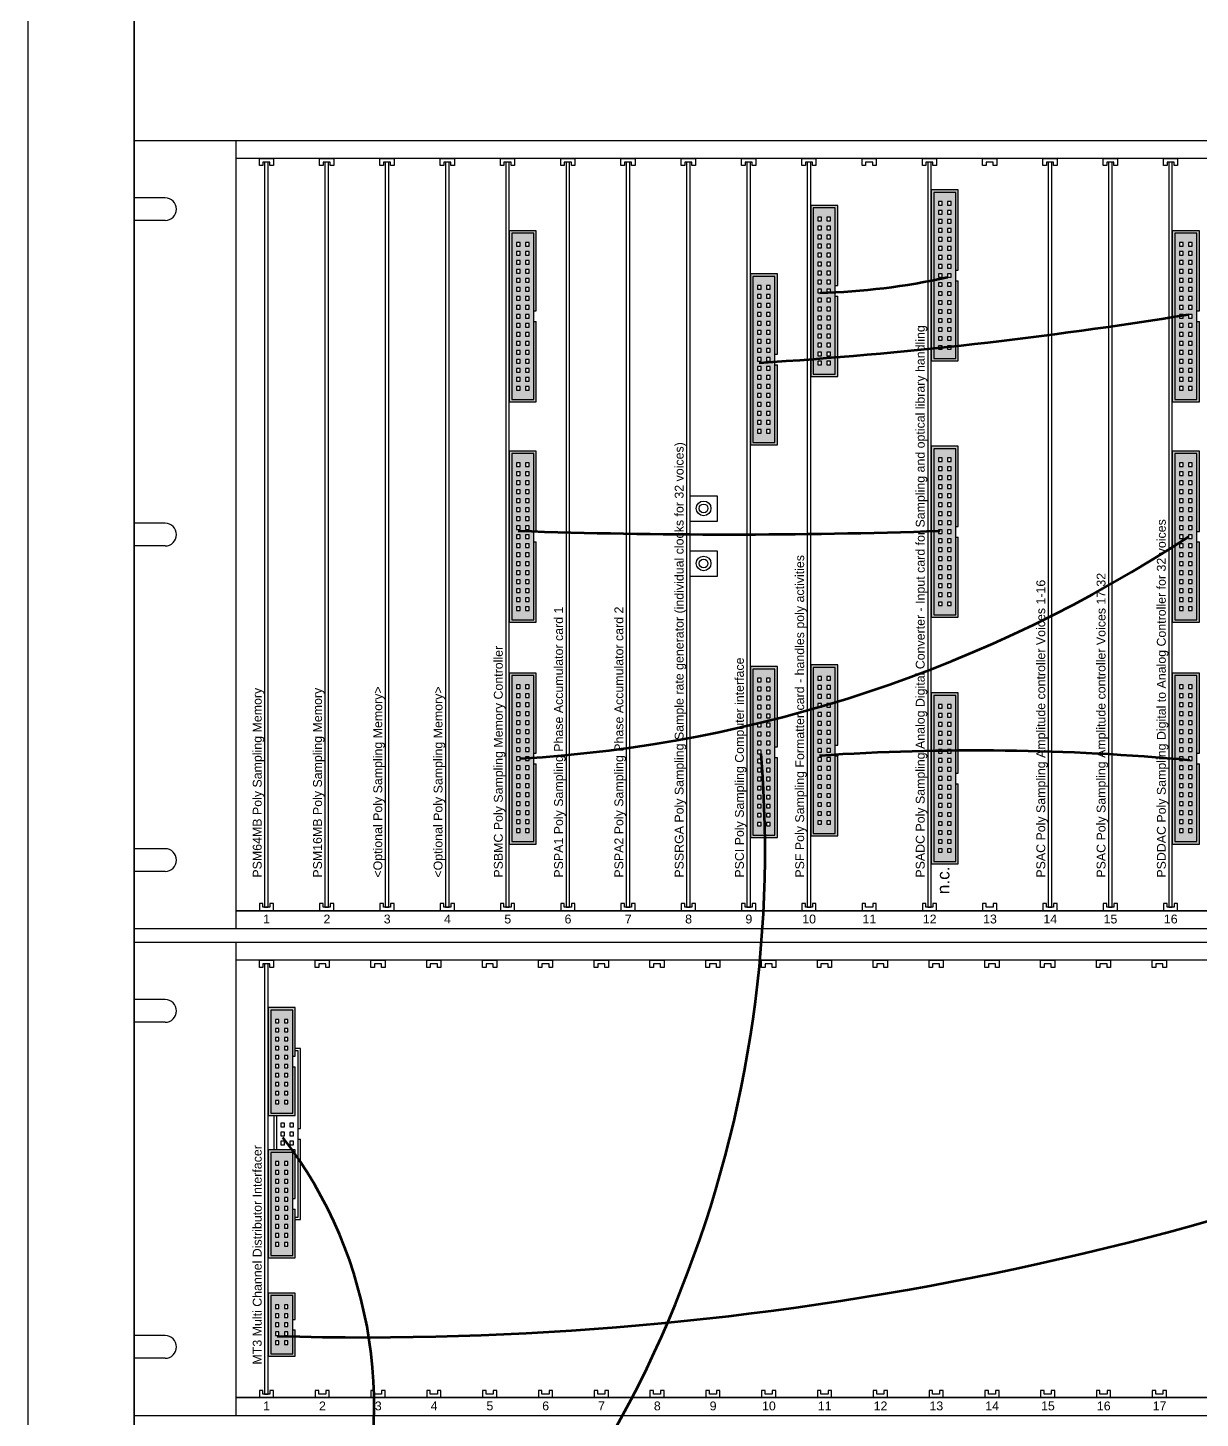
# Model space of a CAD drawing. Header units: millimetres. Extents: x -4275 to 1791, y -353 to 2461.
# Drawn here: x -30 to 300.7, y 153.4 to 545.7 of the extents above; entities that cross this region are included whole.
import ezdxf
from ezdxf.enums import TextEntityAlignment as Align

# ---------------------------------------------------------------- set-up
doc = ezdxf.new("R2010")
doc.units = ezdxf.units.MM
doc.header["$LTSCALE"] = 0.4
doc.layers.add('Connections', color=7, linetype='Continuous', lineweight=70)
doc.styles.get("Standard").update_dxf_attribs({"font": 'ARIALUNI.ttf'})

# ---------------------------------------------------------------- blocks, each defined once
blk = doc.blocks.new('Karte-5HE')
blk.add_lwpolyline([(-0.5, 0), (0.5, 0), (0.5, 210.25), (-0.5, 210.25)], close=True)
blk.add_attdef('CARD', (-1.35, 8.34), '', height=2.5, rotation=90)
blk = doc.blocks.new('Rack-3HE 27 Slots')
for p, q in [((482.6, 133.4), (0, 133.4)), ((0, 133.4), (0, 117.3)), ((28.8, 0), (28.8, 133.4)), ((453.8, 0), (453.8, 133.4)), ((453.8, 133.4), (453.8, 128.4)), ((482.6, 117.3), (482.6, 133.4)), ((453.8, 128.4), (28.8, 128.4)), ((8.74, 117.3), (0, 117.3)), ((473.86, 117.3), (482.6, 117.3)), ((0, 110.9), (0, 22.5)), ((8.74, 110.9), (0, 110.9)), ((473.86, 110.9), (482.6, 110.9)), ((482.6, 22.5), (482.6, 110.9)), ((8.74, 22.5), (0, 22.5)), ((473.86, 22.5), (482.6, 22.5)), ((0, 16.1), (0, 0)), ((8.74, 16.1), (0, 16.1)), ((473.86, 16.1), (482.6, 16.1)), ((482.6, 0), (482.6, 16.1)), ((28.8, 0), (28.8, 5)), ((28.8, 5), (453.8, 5)), ((453.8, 5), (28.8, 5)), ((0, 0), (482.6, 0))]:
    blk.add_line(p, q)
for points in [[(35.3, 128.4), (39.3, 128.4), (39.3, 126.4), (38.3, 126.4), (38.3, 127.4), (36.3, 127.4), (36.3, 126.4), (35.3, 126.4)], [(51.04, 128.4), (55.04, 128.4), (55.04, 126.4), (54.04, 126.4), (54.04, 127.4), (52.04, 127.4), (52.04, 126.4), (51.04, 126.4)], [(66.78, 128.4), (70.78, 128.4), (70.78, 126.4), (69.78, 126.4), (69.78, 127.4), (67.78, 127.4), (67.78, 126.4), (66.78, 126.4)], [(82.52, 128.4), (86.52, 128.4), (86.52, 126.4), (85.52, 126.4), (85.52, 127.4), (83.52, 127.4), (83.52, 126.4), (82.52, 126.4)], [(98.26, 128.4), (102.26, 128.4), (102.26, 126.4), (101.26, 126.4), (101.26, 127.4), (99.26, 127.4), (99.26, 126.4), (98.26, 126.4)], [(114, 128.4), (118, 128.4), (118, 126.4), (117, 126.4), (117, 127.4), (115, 127.4), (115, 126.4), (114, 126.4)], [(129.74, 128.4), (133.74, 128.4), (133.74, 126.4), (132.74, 126.4), (132.74, 127.4), (130.74, 127.4), (130.74, 126.4), (129.74, 126.4)], [(145.48, 128.4), (149.48, 128.4), (149.48, 126.4), (148.48, 126.4), (148.48, 127.4), (146.48, 127.4), (146.48, 126.4), (145.48, 126.4)], [(161.22, 128.4), (165.22, 128.4), (165.22, 126.4), (164.22, 126.4), (164.22, 127.4), (162.22, 127.4), (162.22, 126.4), (161.22, 126.4)], [(176.96, 128.4), (180.96, 128.4), (180.96, 126.4), (179.96, 126.4), (179.96, 127.4), (177.96, 127.4), (177.96, 126.4), (176.96, 126.4)], [(192.7, 128.4), (196.7, 128.4), (196.7, 126.4), (195.7, 126.4), (195.7, 127.4), (193.7, 127.4), (193.7, 126.4), (192.7, 126.4)], [(208.44, 128.4), (212.44, 128.4), (212.44, 126.4), (211.44, 126.4), (211.44, 127.4), (209.44, 127.4), (209.44, 126.4), (208.44, 126.4)], [(224.18, 128.4), (228.18, 128.4), (228.18, 126.4), (227.18, 126.4), (227.18, 127.4), (225.18, 127.4), (225.18, 126.4), (224.18, 126.4)], [(239.92, 128.4), (243.92, 128.4), (243.92, 126.4), (242.92, 126.4), (242.92, 127.4), (240.92, 127.4), (240.92, 126.4), (239.92, 126.4)], [(255.66, 128.4), (259.66, 128.4), (259.66, 126.4), (258.66, 126.4), (258.66, 127.4), (256.66, 127.4), (256.66, 126.4), (255.66, 126.4)], [(271.4, 128.4), (275.4, 128.4), (275.4, 126.4), (274.4, 126.4), (274.4, 127.4), (272.4, 127.4), (272.4, 126.4), (271.4, 126.4)], [(287.14, 128.4), (291.14, 128.4), (291.14, 126.4), (290.14, 126.4), (290.14, 127.4), (288.14, 127.4), (288.14, 126.4), (287.14, 126.4)], [(302.88, 128.4), (306.88, 128.4), (306.88, 126.4), (305.88, 126.4), (305.88, 127.4), (303.88, 127.4), (303.88, 126.4), (302.88, 126.4)], [(318.62, 128.4), (322.62, 128.4), (322.62, 126.4), (321.62, 126.4), (321.62, 127.4), (319.62, 127.4), (319.62, 126.4), (318.62, 126.4)], [(334.36, 128.4), (338.36, 128.4), (338.36, 126.4), (337.36, 126.4), (337.36, 127.4), (335.36, 127.4), (335.36, 126.4), (334.36, 126.4)], [(350.1, 128.4), (354.1, 128.4), (354.1, 126.4), (353.1, 126.4), (353.1, 127.4), (351.1, 127.4), (351.1, 126.4), (350.1, 126.4)], [(365.84, 128.4), (369.84, 128.4), (369.84, 126.4), (368.84, 126.4), (368.84, 127.4), (366.84, 127.4), (366.84, 126.4), (365.84, 126.4)], [(381.58, 128.4), (385.58, 128.4), (385.58, 126.4), (384.58, 126.4), (384.58, 127.4), (382.58, 127.4), (382.58, 126.4), (381.58, 126.4)], [(397.32, 128.4), (401.32, 128.4), (401.32, 126.4), (400.32, 126.4), (400.32, 127.4), (398.32, 127.4), (398.32, 126.4), (397.32, 126.4)], [(413.06, 128.4), (417.06, 128.4), (417.06, 126.4), (416.06, 126.4), (416.06, 127.4), (414.06, 127.4), (414.06, 126.4), (413.06, 126.4)], [(428.8, 128.4), (432.8, 128.4), (432.8, 126.4), (431.8, 126.4), (431.8, 127.4), (429.8, 127.4), (429.8, 126.4), (428.8, 126.4)], [(444.54, 128.4), (448.54, 128.4), (448.54, 126.4), (447.54, 126.4), (447.54, 127.4), (445.54, 127.4), (445.54, 126.4), (444.54, 126.4)], [(35.3, 5), (39.3, 5), (39.3, 7), (38.3, 7), (38.3, 6), (36.3, 6), (36.3, 7), (35.3, 7)], [(51.04, 5), (55.04, 5), (55.04, 7), (54.04, 7), (54.04, 6), (52.04, 6), (52.04, 7), (51.04, 7)], [(66.78, 5), (70.78, 5), (70.78, 7), (69.78, 7), (69.78, 6), (67.78, 6), (67.78, 7), (66.78, 7)], [(82.52, 5), (86.52, 5), (86.52, 7), (85.52, 7), (85.52, 6), (83.52, 6), (83.52, 7), (82.52, 7)], [(98.26, 5), (102.26, 5), (102.26, 7), (101.26, 7), (101.26, 6), (99.26, 6), (99.26, 7), (98.26, 7)], [(114, 5), (118, 5), (118, 7), (117, 7), (117, 6), (115, 6), (115, 7), (114, 7)], [(129.74, 5), (133.74, 5), (133.74, 7), (132.74, 7), (132.74, 6), (130.74, 6), (130.74, 7), (129.74, 7)], [(145.48, 5), (149.48, 5), (149.48, 7), (148.48, 7), (148.48, 6), (146.48, 6), (146.48, 7), (145.48, 7)], [(161.22, 5), (165.22, 5), (165.22, 7), (164.22, 7), (164.22, 6), (162.22, 6), (162.22, 7), (161.22, 7)], [(176.96, 5), (180.96, 5), (180.96, 7), (179.96, 7), (179.96, 6), (177.96, 6), (177.96, 7), (176.96, 7)], [(192.7, 5), (196.7, 5), (196.7, 7), (195.7, 7), (195.7, 6), (193.7, 6), (193.7, 7), (192.7, 7)], [(208.44, 5), (212.44, 5), (212.44, 7), (211.44, 7), (211.44, 6), (209.44, 6), (209.44, 7), (208.44, 7)], [(224.18, 5), (228.18, 5), (228.18, 7), (227.18, 7), (227.18, 6), (225.18, 6), (225.18, 7), (224.18, 7)], [(239.92, 5), (243.92, 5), (243.92, 7), (242.92, 7), (242.92, 6), (240.92, 6), (240.92, 7), (239.92, 7)], [(255.66, 5), (259.66, 5), (259.66, 7), (258.66, 7), (258.66, 6), (256.66, 6), (256.66, 7), (255.66, 7)], [(271.4, 5), (275.4, 5), (275.4, 7), (274.4, 7), (274.4, 6), (272.4, 6), (272.4, 7), (271.4, 7)], [(287.14, 5), (291.14, 5), (291.14, 7), (290.14, 7), (290.14, 6), (288.14, 6), (288.14, 7), (287.14, 7)], [(302.88, 5), (306.88, 5), (306.88, 7), (305.88, 7), (305.88, 6), (303.88, 6), (303.88, 7), (302.88, 7)], [(318.62, 5), (322.62, 5), (322.62, 7), (321.62, 7), (321.62, 6), (319.62, 6), (319.62, 7), (318.62, 7)], [(334.36, 5), (338.36, 5), (338.36, 7), (337.36, 7), (337.36, 6), (335.36, 6), (335.36, 7), (334.36, 7)], [(350.1, 5), (354.1, 5), (354.1, 7), (353.1, 7), (353.1, 6), (351.1, 6), (351.1, 7), (350.1, 7)], [(365.84, 5), (369.84, 5), (369.84, 7), (368.84, 7), (368.84, 6), (366.84, 6), (366.84, 7), (365.84, 7)], [(381.58, 5), (385.58, 5), (385.58, 7), (384.58, 7), (384.58, 6), (382.58, 6), (382.58, 7), (381.58, 7)], [(397.32, 5), (401.32, 5), (401.32, 7), (400.32, 7), (400.32, 6), (398.32, 6), (398.32, 7), (397.32, 7)], [(413.06, 5), (417.06, 5), (417.06, 7), (416.06, 7), (416.06, 6), (414.06, 6), (414.06, 7), (413.06, 7)], [(428.8, 5), (432.8, 5), (432.8, 7), (431.8, 7), (431.8, 6), (429.8, 6), (429.8, 7), (428.8, 7)], [(444.54, 5), (448.54, 5), (448.54, 7), (447.54, 7), (447.54, 6), (445.54, 6), (445.54, 7), (444.54, 7)]]:
    blk.add_lwpolyline(points, close=True)
for centre, start, end in [((8.74, 114.1), 270, 90), ((473.86, 114.1), 90, 270), ((8.74, 19.3), 270, 90), ((473.86, 19.3), 90, 270)]:
    blk.add_arc(centre, 3.2, start, end)
for s, p in [('2', (53.1, 1.41)), ('3', (68.84, 1.41)), ('6', (116.06, 1.41)), ('8', (147.54, 1.41)), ('9', (163.28, 1.41)), ('10', (179.02, 1.41)), ('12', (210.5, 1.41)), ('13', (226.24, 1.41)), ('16', (273.46, 1.41)), ('18', (304.94, 1.41)), ('19', (320.68, 1.41)), ('20', (336.42, 1.41)), ('21', (352.16, 1.41)), ('22', (367.9, 1.41)), ('23', (383.64, 1.41)), ('24', (399.38, 1.41)), ('25', (415.12, 1.41)), ('26', (430.86, 1.41)), ('27', (446.6, 1.41)), ('1', (37.36, 1.41)), ('4', (84.58, 1.41)), ('5', (100.32, 1.41)), ('7', (131.8, 1.41)), ('11', (194.76, 1.41)), ('14', (241.98, 1.41)), ('15', (257.72, 1.41)), ('17', (289.2, 1.41))]:
    blk.add_text(s, height=2.5).set_placement(p, align=Align.CENTER)
blk = doc.blocks.new('Rack-5HE 25 Slots')
for p, q in [((482.6, 222.25), (0, 222.25)), ((0, 222.25), (0, 206.15)), ((28.8, 0), (28.8, 222.25)), ((453.8, 0), (453.8, 222.25)), ((453.8, 222.25), (453.8, 217.25)), ((482.6, 206.15), (482.6, 222.25)), ((453.8, 217.25), (28.8, 217.25)), ((8.74, 206.15), (0, 206.15)), ((473.86, 206.15), (482.6, 206.15)), ((0, 199.75), (0, 114.33)), ((8.74, 199.75), (0, 199.75)), ((473.86, 199.75), (482.6, 199.75)), ((482.6, 114.33), (482.6, 199.75)), ((8.74, 114.33), (0, 114.33)), ((473.86, 114.33), (482.6, 114.33)), ((0, 107.92), (0, 22.5)), ((8.74, 107.92), (0, 107.92)), ((473.86, 107.92), (482.6, 107.92)), ((482.6, 22.5), (482.6, 107.92)), ((8.74, 22.5), (0, 22.5)), ((473.86, 22.5), (482.6, 22.5)), ((0, 16.1), (0, 0)), ((8.74, 16.1), (0, 16.1)), ((473.86, 16.1), (482.6, 16.1)), ((482.6, 0), (482.6, 16.1)), ((28.8, 0), (28.8, 5)), ((28.8, 5), (453.8, 5)), ((453.8, 5), (28.8, 5)), ((0, 0), (482.6, 0))]:
    blk.add_line(p, q)
for points in [[(35.3, 217.25), (39.3, 217.25), (39.3, 215.25), (38.3, 215.25), (38.3, 216.25), (36.3, 216.25), (36.3, 215.25), (35.3, 215.25)], [(52.3, 217.25), (56.3, 217.25), (56.3, 215.25), (55.3, 215.25), (55.3, 216.25), (53.3, 216.25), (53.3, 215.25), (52.3, 215.25)], [(69.3, 217.25), (73.3, 217.25), (73.3, 215.25), (72.3, 215.25), (72.3, 216.25), (70.3, 216.25), (70.3, 215.25), (69.3, 215.25)], [(86.3, 217.25), (90.3, 217.25), (90.3, 215.25), (89.3, 215.25), (89.3, 216.25), (87.3, 216.25), (87.3, 215.25), (86.3, 215.25)], [(103.3, 217.25), (107.3, 217.25), (107.3, 215.25), (106.3, 215.25), (106.3, 216.25), (104.3, 216.25), (104.3, 215.25), (103.3, 215.25)], [(120.3, 217.25), (124.3, 217.25), (124.3, 215.25), (123.3, 215.25), (123.3, 216.25), (121.3, 216.25), (121.3, 215.25), (120.3, 215.25)], [(137.3, 217.25), (141.3, 217.25), (141.3, 215.25), (140.3, 215.25), (140.3, 216.25), (138.3, 216.25), (138.3, 215.25), (137.3, 215.25)], [(154.3, 217.25), (158.3, 217.25), (158.3, 215.25), (157.3, 215.25), (157.3, 216.25), (155.3, 216.25), (155.3, 215.25), (154.3, 215.25)], [(171.3, 217.25), (175.3, 217.25), (175.3, 215.25), (174.3, 215.25), (174.3, 216.25), (172.3, 216.25), (172.3, 215.25), (171.3, 215.25)], [(188.3, 217.25), (192.3, 217.25), (192.3, 215.25), (191.3, 215.25), (191.3, 216.25), (189.3, 216.25), (189.3, 215.25), (188.3, 215.25)], [(205.3, 217.25), (209.3, 217.25), (209.3, 215.25), (208.3, 215.25), (208.3, 216.25), (206.3, 216.25), (206.3, 215.25), (205.3, 215.25)], [(222.3, 217.25), (226.3, 217.25), (226.3, 215.25), (225.3, 215.25), (225.3, 216.25), (223.3, 216.25), (223.3, 215.25), (222.3, 215.25)], [(239.3, 217.25), (243.3, 217.25), (243.3, 215.25), (242.3, 215.25), (242.3, 216.25), (240.3, 216.25), (240.3, 215.25), (239.3, 215.25)], [(256.3, 217.25), (260.3, 217.25), (260.3, 215.25), (259.3, 215.25), (259.3, 216.25), (257.3, 216.25), (257.3, 215.25), (256.3, 215.25)], [(273.3, 217.25), (277.3, 217.25), (277.3, 215.25), (276.3, 215.25), (276.3, 216.25), (274.3, 216.25), (274.3, 215.25), (273.3, 215.25)], [(290.3, 217.25), (294.3, 217.25), (294.3, 215.25), (293.3, 215.25), (293.3, 216.25), (291.3, 216.25), (291.3, 215.25), (290.3, 215.25)], [(307.3, 217.25), (311.3, 217.25), (311.3, 215.25), (310.3, 215.25), (310.3, 216.25), (308.3, 216.25), (308.3, 215.25), (307.3, 215.25)], [(324.3, 217.25), (328.3, 217.25), (328.3, 215.25), (327.3, 215.25), (327.3, 216.25), (325.3, 216.25), (325.3, 215.25), (324.3, 215.25)], [(341.3, 217.25), (345.3, 217.25), (345.3, 215.25), (344.3, 215.25), (344.3, 216.25), (342.3, 216.25), (342.3, 215.25), (341.3, 215.25)], [(358.3, 217.25), (362.3, 217.25), (362.3, 215.25), (361.3, 215.25), (361.3, 216.25), (359.3, 216.25), (359.3, 215.25), (358.3, 215.25)], [(375.3, 217.25), (379.3, 217.25), (379.3, 215.25), (378.3, 215.25), (378.3, 216.25), (376.3, 216.25), (376.3, 215.25), (375.3, 215.25)], [(392.3, 217.25), (396.3, 217.25), (396.3, 215.25), (395.3, 215.25), (395.3, 216.25), (393.3, 216.25), (393.3, 215.25), (392.3, 215.25)], [(409.3, 217.25), (413.3, 217.25), (413.3, 215.25), (412.3, 215.25), (412.3, 216.25), (410.3, 216.25), (410.3, 215.25), (409.3, 215.25)], [(426.3, 217.25), (430.3, 217.25), (430.3, 215.25), (429.3, 215.25), (429.3, 216.25), (427.3, 216.25), (427.3, 215.25), (426.3, 215.25)], [(443.3, 217.25), (447.3, 217.25), (447.3, 215.25), (446.3, 215.25), (446.3, 216.25), (444.3, 216.25), (444.3, 215.25), (443.3, 215.25)], [(35.3, 5), (39.3, 5), (39.3, 7), (38.3, 7), (38.3, 6), (36.3, 6), (36.3, 7), (35.3, 7)], [(52.3, 5), (56.3, 5), (56.3, 7), (55.3, 7), (55.3, 6), (53.3, 6), (53.3, 7), (52.3, 7)], [(69.3, 5), (73.3, 5), (73.3, 7), (72.3, 7), (72.3, 6), (70.3, 6), (70.3, 7), (69.3, 7)], [(86.3, 5), (90.3, 5), (90.3, 7), (89.3, 7), (89.3, 6), (87.3, 6), (87.3, 7), (86.3, 7)], [(103.3, 5), (107.3, 5), (107.3, 7), (106.3, 7), (106.3, 6), (104.3, 6), (104.3, 7), (103.3, 7)], [(120.3, 5), (124.3, 5), (124.3, 7), (123.3, 7), (123.3, 6), (121.3, 6), (121.3, 7), (120.3, 7)], [(137.3, 5), (141.3, 5), (141.3, 7), (140.3, 7), (140.3, 6), (138.3, 6), (138.3, 7), (137.3, 7)], [(154.3, 5), (158.3, 5), (158.3, 7), (157.3, 7), (157.3, 6), (155.3, 6), (155.3, 7), (154.3, 7)], [(171.3, 5), (175.3, 5), (175.3, 7), (174.3, 7), (174.3, 6), (172.3, 6), (172.3, 7), (171.3, 7)], [(188.3, 5), (192.3, 5), (192.3, 7), (191.3, 7), (191.3, 6), (189.3, 6), (189.3, 7), (188.3, 7)], [(205.3, 5), (209.3, 5), (209.3, 7), (208.3, 7), (208.3, 6), (206.3, 6), (206.3, 7), (205.3, 7)], [(222.3, 5), (226.3, 5), (226.3, 7), (225.3, 7), (225.3, 6), (223.3, 6), (223.3, 7), (222.3, 7)], [(239.3, 5), (243.3, 5), (243.3, 7), (242.3, 7), (242.3, 6), (240.3, 6), (240.3, 7), (239.3, 7)], [(256.3, 5), (260.3, 5), (260.3, 7), (259.3, 7), (259.3, 6), (257.3, 6), (257.3, 7), (256.3, 7)], [(273.3, 5), (277.3, 5), (277.3, 7), (276.3, 7), (276.3, 6), (274.3, 6), (274.3, 7), (273.3, 7)], [(290.3, 5), (294.3, 5), (294.3, 7), (293.3, 7), (293.3, 6), (291.3, 6), (291.3, 7), (290.3, 7)], [(307.3, 5), (311.3, 5), (311.3, 7), (310.3, 7), (310.3, 6), (308.3, 6), (308.3, 7), (307.3, 7)], [(324.3, 5), (328.3, 5), (328.3, 7), (327.3, 7), (327.3, 6), (325.3, 6), (325.3, 7), (324.3, 7)], [(341.3, 5), (345.3, 5), (345.3, 7), (344.3, 7), (344.3, 6), (342.3, 6), (342.3, 7), (341.3, 7)], [(358.3, 5), (362.3, 5), (362.3, 7), (361.3, 7), (361.3, 6), (359.3, 6), (359.3, 7), (358.3, 7)], [(375.3, 5), (379.3, 5), (379.3, 7), (378.3, 7), (378.3, 6), (376.3, 6), (376.3, 7), (375.3, 7)], [(392.3, 5), (396.3, 5), (396.3, 7), (395.3, 7), (395.3, 6), (393.3, 6), (393.3, 7), (392.3, 7)], [(409.3, 5), (413.3, 5), (413.3, 7), (412.3, 7), (412.3, 6), (410.3, 6), (410.3, 7), (409.3, 7)], [(426.3, 5), (430.3, 5), (430.3, 7), (429.3, 7), (429.3, 6), (427.3, 6), (427.3, 7), (426.3, 7)], [(443.3, 5), (447.3, 5), (447.3, 7), (446.3, 7), (446.3, 6), (444.3, 6), (444.3, 7), (443.3, 7)]]:
    blk.add_lwpolyline(points, close=True)
for centre, start, end in [((8.74, 202.95), 270, 90), ((473.86, 202.95), 90, 270), ((8.74, 111.12), 270, 90), ((473.86, 111.12), 90, 270), ((8.74, 19.3), 270, 90), ((473.86, 19.3), 90, 270)]:
    blk.add_arc(centre, 3.2, start, end)
for s, p in [('2', (54.36, 1.41)), ('3', (71.36, 1.41)), ('6', (122.36, 1.41)), ('8', (156.36, 1.41)), ('9', (173.36, 1.41)), ('10', (190.36, 1.41)), ('12', (224.36, 1.41)), ('13', (241.36, 1.41)), ('16', (292.36, 1.41)), ('18', (326.36, 1.41)), ('19', (343.36, 1.41)), ('20', (360.36, 1.41)), ('21', (377.36, 1.41)), ('22', (394.36, 1.41)), ('23', (411.36, 1.41)), ('24', (428.36, 1.41)), ('25', (445.36, 1.41)), ('1', (37.36, 1.41)), ('4', (88.36, 1.41)), ('5', (105.36, 1.41)), ('7', (139.36, 1.41)), ('11', (207.36, 1.41)), ('14', (258.36, 1.41)), ('15', (275.36, 1.41)), ('17', (309.36, 1.41))]:
    blk.add_text(s, height=2.5).set_placement(p, align=Align.CENTER)
blk = doc.blocks.new('Connector-10')
at = {"true_color": 0x7abdff}
h = blk.add_hatch(color=151, dxfattribs=at)
h.dxf.hatch_style = 1
h.paths.add_polyline_path([(6.92, 17.08), (6.92, 10.39), (7.62, 10.39), (7.62, 17.78), (0, 17.78), (0, 0), (7.62, 0), (7.62, 7.39), (6.92, 7.39), (6.92, 0.7), (0.7, 0.7), (0.7, 17.08)])
at = {"true_color": 0x389cff}
h = blk.add_hatch(color=150, dxfattribs=at)
h.dxf.hatch_style = 1
h.paths.add_polyline_path([(0.7, 17.08), (0.7, 0.7), (6.92, 0.7), (6.92, 17.08)])
h.paths.add_polyline_path([(3.04, 14.47), (3.04, 13.47), (2.04, 13.47), (2.04, 14.47)], flags=16)
h.paths.add_polyline_path([(4.58, 14.47), (5.58, 14.47), (5.58, 13.47), (4.58, 13.47)], flags=16)
h.paths.add_polyline_path([(3.04, 11.93), (3.04, 10.93), (2.04, 10.93), (2.04, 11.93)], flags=16)
h.paths.add_polyline_path([(4.58, 11.93), (5.58, 11.93), (5.58, 10.93), (4.58, 10.93)], flags=16)
h.paths.add_polyline_path([(3.04, 9.39), (3.04, 8.39), (2.04, 8.39), (2.04, 9.39)], flags=16)
h.paths.add_polyline_path([(4.58, 9.39), (5.58, 9.39), (5.58, 8.39), (4.58, 8.39)], flags=16)
h.paths.add_polyline_path([(3.04, 6.85), (3.04, 5.85), (2.04, 5.85), (2.04, 6.85)], flags=16)
h.paths.add_polyline_path([(4.58, 6.85), (5.58, 6.85), (5.58, 5.85), (4.58, 5.85)], flags=16)
h.paths.add_polyline_path([(3.04, 4.31), (3.04, 3.31), (2.04, 3.31), (2.04, 4.31)], flags=16)
h.paths.add_polyline_path([(4.58, 4.31), (5.58, 4.31), (5.58, 3.31), (4.58, 3.31)], flags=16)
for p, q in [((6.92, 10.39), (7.62, 10.39)), ((6.92, 7.39), (7.62, 7.39))]:
    blk.add_line(p, q)
blk.add_lwpolyline([(7.62, 10.39), (7.62, 17.78), (0, 17.78), (0, 0), (7.62, 0), (7.62, 7.39)])
for points in [[(6.92, 17.08), (0.7, 17.08), (0.7, 0.7), (6.92, 0.7)], [(2.04, 13.47), (3.04, 13.47), (3.04, 14.47), (2.04, 14.47)], [(2.04, 10.93), (3.04, 10.93), (3.04, 11.93), (2.04, 11.93)], [(4.58, 13.47), (5.58, 13.47), (5.58, 14.47), (4.58, 14.47)], [(4.58, 10.93), (5.58, 10.93), (5.58, 11.93), (4.58, 11.93)], [(2.04, 8.39), (3.04, 8.39), (3.04, 9.39), (2.04, 9.39)], [(4.58, 8.39), (5.58, 8.39), (5.58, 9.39), (4.58, 9.39)], [(2.04, 5.85), (3.04, 5.85), (3.04, 6.85), (2.04, 6.85)], [(2.04, 3.31), (3.04, 3.31), (3.04, 4.31), (2.04, 4.31)], [(4.58, 5.85), (5.58, 5.85), (5.58, 6.85), (4.58, 6.85)], [(4.58, 3.31), (5.58, 3.31), (5.58, 4.31), (4.58, 4.31)]]:
    blk.add_lwpolyline(points, close=True)
blk = doc.blocks.new('Connector-20')
at = {"true_color": 0x7abdff}
h = blk.add_hatch(color=151, dxfattribs=at)
h.dxf.hatch_style = 1
h.paths.add_polyline_path([(6.92, 29.78), (6.92, 16.74), (7.62, 16.74), (7.62, 30.48), (0, 30.48), (0, 0), (7.62, 0), (7.62, 13.74), (6.92, 13.74), (6.92, 0.7), (0.7, 0.7), (0.7, 29.78)])
at = {"true_color": 0x389cff}
h = blk.add_hatch(color=150, dxfattribs=at)
h.dxf.hatch_style = 1
h.paths.add_polyline_path([(0.7, 29.78), (0.7, 0.7), (6.92, 0.7), (6.92, 29.78)])
h.paths.add_polyline_path([(3.04, 27.17), (3.04, 26.17), (2.04, 26.17), (2.04, 27.17)], flags=16)
h.paths.add_polyline_path([(4.58, 27.17), (5.58, 27.17), (5.58, 26.17), (4.58, 26.17)], flags=16)
h.paths.add_polyline_path([(3.04, 24.63), (3.04, 23.63), (2.04, 23.63), (2.04, 24.63)], flags=16)
h.paths.add_polyline_path([(4.58, 24.63), (5.58, 24.63), (5.58, 23.63), (4.58, 23.63)], flags=16)
h.paths.add_polyline_path([(3.04, 22.09), (3.04, 21.09), (2.04, 21.09), (2.04, 22.09)], flags=16)
h.paths.add_polyline_path([(4.58, 22.09), (5.58, 22.09), (5.58, 21.09), (4.58, 21.09)], flags=16)
h.paths.add_polyline_path([(3.04, 19.55), (3.04, 18.55), (2.04, 18.55), (2.04, 19.55)], flags=16)
h.paths.add_polyline_path([(4.58, 19.55), (5.58, 19.55), (5.58, 18.55), (4.58, 18.55)], flags=16)
h.paths.add_polyline_path([(3.04, 17.01), (3.04, 16.01), (2.04, 16.01), (2.04, 17.01)], flags=16)
h.paths.add_polyline_path([(4.58, 17.01), (5.58, 17.01), (5.58, 16.01), (4.58, 16.01)], flags=16)
h.paths.add_polyline_path([(3.04, 14.47), (3.04, 13.47), (2.04, 13.47), (2.04, 14.47)], flags=16)
h.paths.add_polyline_path([(4.58, 14.47), (5.58, 14.47), (5.58, 13.47), (4.58, 13.47)], flags=16)
h.paths.add_polyline_path([(3.04, 11.93), (3.04, 10.93), (2.04, 10.93), (2.04, 11.93)], flags=16)
h.paths.add_polyline_path([(4.58, 11.93), (5.58, 11.93), (5.58, 10.93), (4.58, 10.93)], flags=16)
h.paths.add_polyline_path([(3.04, 9.39), (3.04, 8.39), (2.04, 8.39), (2.04, 9.39)], flags=16)
h.paths.add_polyline_path([(4.58, 9.39), (5.58, 9.39), (5.58, 8.39), (4.58, 8.39)], flags=16)
h.paths.add_polyline_path([(3.04, 6.85), (3.04, 5.85), (2.04, 5.85), (2.04, 6.85)], flags=16)
h.paths.add_polyline_path([(4.58, 6.85), (5.58, 6.85), (5.58, 5.85), (4.58, 5.85)], flags=16)
h.paths.add_polyline_path([(3.04, 4.31), (3.04, 3.31), (2.04, 3.31), (2.04, 4.31)], flags=16)
h.paths.add_polyline_path([(4.58, 4.31), (5.58, 4.31), (5.58, 3.31), (4.58, 3.31)], flags=16)
for p, q in [((6.92, 16.74), (7.62, 16.74)), ((6.92, 13.74), (7.62, 13.74))]:
    blk.add_line(p, q)
blk.add_lwpolyline([(7.62, 16.74), (7.62, 30.48), (0, 30.48), (0, 0), (7.62, 0), (7.62, 13.74)])
for points in [[(6.92, 29.78), (0.7, 29.78), (0.7, 0.7), (6.92, 0.7)], [(2.04, 26.17), (3.04, 26.17), (3.04, 27.17), (2.04, 27.17)], [(2.04, 23.63), (3.04, 23.63), (3.04, 24.63), (2.04, 24.63)], [(4.58, 26.17), (5.58, 26.17), (5.58, 27.17), (4.58, 27.17)], [(4.58, 23.63), (5.58, 23.63), (5.58, 24.63), (4.58, 24.63)], [(2.04, 21.09), (3.04, 21.09), (3.04, 22.09), (2.04, 22.09)], [(4.58, 21.09), (5.58, 21.09), (5.58, 22.09), (4.58, 22.09)], [(2.04, 18.55), (3.04, 18.55), (3.04, 19.55), (2.04, 19.55)], [(2.04, 16.01), (3.04, 16.01), (3.04, 17.01), (2.04, 17.01)], [(4.58, 18.55), (5.58, 18.55), (5.58, 19.55), (4.58, 19.55)], [(4.58, 16.01), (5.58, 16.01), (5.58, 17.01), (4.58, 17.01)], [(2.04, 13.47), (3.04, 13.47), (3.04, 14.47), (2.04, 14.47)], [(2.04, 10.93), (3.04, 10.93), (3.04, 11.93), (2.04, 11.93)], [(4.58, 13.47), (5.58, 13.47), (5.58, 14.47), (4.58, 14.47)], [(4.58, 10.93), (5.58, 10.93), (5.58, 11.93), (4.58, 11.93)], [(2.04, 8.39), (3.04, 8.39), (3.04, 9.39), (2.04, 9.39)], [(4.58, 8.39), (5.58, 8.39), (5.58, 9.39), (4.58, 9.39)], [(2.04, 5.85), (3.04, 5.85), (3.04, 6.85), (2.04, 6.85)], [(2.04, 3.31), (3.04, 3.31), (3.04, 4.31), (2.04, 4.31)], [(4.58, 5.85), (5.58, 5.85), (5.58, 6.85), (4.58, 6.85)], [(4.58, 3.31), (5.58, 3.31), (5.58, 4.31), (4.58, 4.31)]]:
    blk.add_lwpolyline(points, close=True)
blk = doc.blocks.new('Karte-B-1')
for p, q in [((2.13, 78.56), (2.13, 68.9)), ((2.83, 78.56), (2.83, 68.9)), ((8.94, 74.89), (9.64, 74.89)), ((8.94, 71.89), (9.64, 71.89))]:
    blk.add_line(p, q)
for points in [[(-0.5, 0), (0.5, 0), (0.5, 121.4), (-0.5, 121.4)], [(4.06, 75.43), (5.06, 75.43), (5.06, 76.43), (4.06, 76.43)], [(6.6, 75.43), (7.6, 75.43), (7.6, 76.43), (6.6, 76.43)], [(4.06, 72.89), (5.06, 72.89), (5.06, 73.89), (4.06, 73.89)], [(4.06, 70.35), (5.06, 70.35), (5.06, 71.35), (4.06, 71.35)], [(6.6, 72.89), (7.6, 72.89), (7.6, 73.89), (6.6, 73.89)], [(6.6, 70.35), (7.6, 70.35), (7.6, 71.35), (6.6, 71.35)]]:
    blk.add_lwpolyline(points, close=True)
for points in [[(9.64, 74.89), (9.64, 97.52), (8.12, 97.52)], [(8.12, 49.96), (8.94, 49.96), (8.94, 96.82), (8.12, 96.82)], [(8.12, 49.26), (9.64, 49.26), (9.64, 71.89)]]:
    blk.add_lwpolyline(points)
for name, p in [('Connector-20', (0.5, 78.56)), ('Connector-20', (0.5, 38.42)), ('Connector-10', (0.5, 10.7))]:
    blk.add_blockref(name, p)
blk.add_attdef('CARD', (-1.35, 8.34), '', height=2.5, rotation=90)
blk = doc.blocks.new('Connector-34')
at = {"true_color": 0x7abdff}
h = blk.add_hatch(color=151, dxfattribs=at)
h.dxf.hatch_style = 1
h.paths.add_polyline_path([(0, 48.26), (0, 0), (7.62, 0), (7.62, 22.63), (6.92, 22.63), (6.92, 0.7), (0.7, 0.7), (0.7, 47.56), (6.92, 47.56), (6.92, 25.63), (7.62, 25.63), (7.62, 48.26)])
at = {"true_color": 0x389cff}
h = blk.add_hatch(color=150, dxfattribs=at)
h.dxf.hatch_style = 1
h.paths.add_polyline_path([(0.7, 47.56), (0.7, 0.7), (6.92, 0.7), (6.92, 47.56)])
h.paths.add_polyline_path([(5.58, 44.95), (5.58, 43.95), (4.58, 43.95), (4.58, 44.95)], flags=16)
h.paths.add_polyline_path([(3.04, 44.95), (3.04, 43.95), (2.04, 43.95), (2.04, 44.95)], flags=16)
h.paths.add_polyline_path([(5.58, 42.41), (5.58, 41.41), (4.58, 41.41), (4.58, 42.41)], flags=16)
h.paths.add_polyline_path([(3.04, 42.41), (3.04, 41.41), (2.04, 41.41), (2.04, 42.41)], flags=16)
h.paths.add_polyline_path([(5.58, 39.87), (5.58, 38.87), (4.58, 38.87), (4.58, 39.87)], flags=16)
h.paths.add_polyline_path([(3.04, 39.87), (3.04, 38.87), (2.04, 38.87), (2.04, 39.87)], flags=16)
h.paths.add_polyline_path([(5.58, 37.33), (5.58, 36.33), (4.58, 36.33), (4.58, 37.33)], flags=16)
h.paths.add_polyline_path([(3.04, 37.33), (3.04, 36.33), (2.04, 36.33), (2.04, 37.33)], flags=16)
h.paths.add_polyline_path([(5.58, 34.79), (5.58, 33.79), (4.58, 33.79), (4.58, 34.79)], flags=16)
h.paths.add_polyline_path([(3.04, 34.79), (3.04, 33.79), (2.04, 33.79), (2.04, 34.79)], flags=16)
h.paths.add_polyline_path([(5.58, 32.25), (5.58, 31.25), (4.58, 31.25), (4.58, 32.25)], flags=16)
h.paths.add_polyline_path([(3.04, 32.25), (3.04, 31.25), (2.04, 31.25), (2.04, 32.25)], flags=16)
h.paths.add_polyline_path([(5.58, 29.71), (5.58, 28.71), (4.58, 28.71), (4.58, 29.71)], flags=16)
h.paths.add_polyline_path([(3.04, 29.71), (3.04, 28.71), (2.04, 28.71), (2.04, 29.71)], flags=16)
h.paths.add_polyline_path([(5.58, 27.17), (5.58, 26.17), (4.58, 26.17), (4.58, 27.17)], flags=16)
h.paths.add_polyline_path([(3.04, 27.17), (3.04, 26.17), (2.04, 26.17), (2.04, 27.17)], flags=16)
h.paths.add_polyline_path([(5.58, 24.63), (5.58, 23.63), (4.58, 23.63), (4.58, 24.63)], flags=16)
h.paths.add_polyline_path([(3.04, 24.63), (3.04, 23.63), (2.04, 23.63), (2.04, 24.63)], flags=16)
h.paths.add_polyline_path([(5.58, 22.09), (5.58, 21.09), (4.58, 21.09), (4.58, 22.09)], flags=16)
h.paths.add_polyline_path([(3.04, 22.09), (3.04, 21.09), (2.04, 21.09), (2.04, 22.09)], flags=16)
h.paths.add_polyline_path([(5.58, 19.55), (5.58, 18.55), (4.58, 18.55), (4.58, 19.55)], flags=16)
h.paths.add_polyline_path([(3.04, 19.55), (3.04, 18.55), (2.04, 18.55), (2.04, 19.55)], flags=16)
h.paths.add_polyline_path([(5.58, 17.01), (5.58, 16.01), (4.58, 16.01), (4.58, 17.01)], flags=16)
h.paths.add_polyline_path([(3.04, 17.01), (3.04, 16.01), (2.04, 16.01), (2.04, 17.01)], flags=16)
h.paths.add_polyline_path([(5.58, 14.47), (5.58, 13.47), (4.58, 13.47), (4.58, 14.47)], flags=16)
h.paths.add_polyline_path([(3.04, 14.47), (3.04, 13.47), (2.04, 13.47), (2.04, 14.47)], flags=16)
h.paths.add_polyline_path([(5.58, 11.93), (5.58, 10.93), (4.58, 10.93), (4.58, 11.93)], flags=16)
h.paths.add_polyline_path([(3.04, 11.93), (3.04, 10.93), (2.04, 10.93), (2.04, 11.93)], flags=16)
h.paths.add_polyline_path([(5.58, 9.39), (5.58, 8.39), (4.58, 8.39), (4.58, 9.39)], flags=16)
h.paths.add_polyline_path([(3.04, 9.39), (3.04, 8.39), (2.04, 8.39), (2.04, 9.39)], flags=16)
h.paths.add_polyline_path([(5.58, 6.85), (5.58, 5.85), (4.58, 5.85), (4.58, 6.85)], flags=16)
h.paths.add_polyline_path([(3.04, 6.85), (3.04, 5.85), (2.04, 5.85), (2.04, 6.85)], flags=16)
h.paths.add_polyline_path([(5.58, 4.31), (5.58, 3.31), (4.58, 3.31), (4.58, 4.31)], flags=16)
h.paths.add_polyline_path([(3.04, 4.31), (3.04, 3.31), (2.04, 3.31), (2.04, 4.31)], flags=16)
for p, q in [((6.92, 25.63), (7.62, 25.63)), ((6.92, 22.63), (7.62, 22.63))]:
    blk.add_line(p, q)
blk.add_lwpolyline([(7.62, 25.63), (7.62, 48.26), (0, 48.26), (0, 0), (7.62, 0), (7.62, 22.63)])
for points in [[(6.92, 47.56), (0.7, 47.56), (0.7, 0.7), (6.92, 0.7)], [(2.04, 43.95), (3.04, 43.95), (3.04, 44.95), (2.04, 44.95)], [(4.58, 43.95), (5.58, 43.95), (5.58, 44.95), (4.58, 44.95)], [(2.04, 41.41), (3.04, 41.41), (3.04, 42.41), (2.04, 42.41)], [(2.04, 38.87), (3.04, 38.87), (3.04, 39.87), (2.04, 39.87)], [(4.58, 41.41), (5.58, 41.41), (5.58, 42.41), (4.58, 42.41)], [(4.58, 38.87), (5.58, 38.87), (5.58, 39.87), (4.58, 39.87)], [(2.04, 36.33), (3.04, 36.33), (3.04, 37.33), (2.04, 37.33)], [(4.58, 36.33), (5.58, 36.33), (5.58, 37.33), (4.58, 37.33)], [(2.04, 33.79), (3.04, 33.79), (3.04, 34.79), (2.04, 34.79)], [(2.04, 31.25), (3.04, 31.25), (3.04, 32.25), (2.04, 32.25)], [(4.58, 33.79), (5.58, 33.79), (5.58, 34.79), (4.58, 34.79)], [(4.58, 31.25), (5.58, 31.25), (5.58, 32.25), (4.58, 32.25)], [(2.04, 28.71), (3.04, 28.71), (3.04, 29.71), (2.04, 29.71)], [(4.58, 28.71), (5.58, 28.71), (5.58, 29.71), (4.58, 29.71)], [(2.04, 26.17), (3.04, 26.17), (3.04, 27.17), (2.04, 27.17)], [(2.04, 23.63), (3.04, 23.63), (3.04, 24.63), (2.04, 24.63)], [(4.58, 26.17), (5.58, 26.17), (5.58, 27.17), (4.58, 27.17)], [(4.58, 23.63), (5.58, 23.63), (5.58, 24.63), (4.58, 24.63)], [(2.04, 21.09), (3.04, 21.09), (3.04, 22.09), (2.04, 22.09)], [(4.58, 21.09), (5.58, 21.09), (5.58, 22.09), (4.58, 22.09)], [(2.04, 18.55), (3.04, 18.55), (3.04, 19.55), (2.04, 19.55)], [(2.04, 16.01), (3.04, 16.01), (3.04, 17.01), (2.04, 17.01)], [(4.58, 18.55), (5.58, 18.55), (5.58, 19.55), (4.58, 19.55)], [(4.58, 16.01), (5.58, 16.01), (5.58, 17.01), (4.58, 17.01)], [(2.04, 13.47), (3.04, 13.47), (3.04, 14.47), (2.04, 14.47)], [(2.04, 10.93), (3.04, 10.93), (3.04, 11.93), (2.04, 11.93)], [(4.58, 13.47), (5.58, 13.47), (5.58, 14.47), (4.58, 14.47)], [(4.58, 10.93), (5.58, 10.93), (5.58, 11.93), (4.58, 11.93)], [(2.04, 8.39), (3.04, 8.39), (3.04, 9.39), (2.04, 9.39)], [(4.58, 8.39), (5.58, 8.39), (5.58, 9.39), (4.58, 9.39)], [(2.04, 5.85), (3.04, 5.85), (3.04, 6.85), (2.04, 6.85)], [(2.04, 3.31), (3.04, 3.31), (3.04, 4.31), (2.04, 4.31)], [(4.58, 5.85), (5.58, 5.85), (5.58, 6.85), (4.58, 6.85)], [(4.58, 3.31), (5.58, 3.31), (5.58, 4.31), (4.58, 4.31)]]:
    blk.add_lwpolyline(points, close=True)
blk = doc.blocks.new('PSMBC-Card')
blk.add_lwpolyline([(-0.5, 0), (0.5, 0), (0.5, 210.25), (-0.5, 210.25)], close=True)
for p in [(0.5, 142.59), (0.5, 80.41), (0.5, 17.8)]:
    blk.add_blockref('Connector-34', p)
blk.add_attdef('CARD', (-1.35, 8.34), '', height=2.5, rotation=90)
blk = doc.blocks.new('PSDDAC-Card')
blk.add_lwpolyline([(-0.5, 0), (0.5, 0), (0.5, 210.25), (-0.5, 210.25)], close=True)
for p in [(0.5, 142.59), (0.5, 80.41), (0.5, 17.8)]:
    blk.add_blockref('Connector-34', p)
blk.add_attdef('CARD', (-1.35, 8.34), '', height=2.5, rotation=90)
blk = doc.blocks.new('PSADC-Card')
blk.add_lwpolyline([(-0.5, 0), (0.5, 0), (0.5, 210.25), (-0.5, 210.25)], close=True)
for p in [(0.5, 154.12), (0.5, 81.8), (0.5, 12.2)]:
    blk.add_blockref('Connector-34', p)
blk.add_attdef('CARD', (-1.35, 8.34), '', height=2.5, rotation=90)
blk = doc.blocks.new('PSF-Card')
blk.add_lwpolyline([(-0.5, 0), (0.5, 0), (0.5, 210.25), (-0.5, 210.25)], close=True)
for p in [(0.5, 149.74), (0.5, 20.1)]:
    blk.add_blockref('Connector-34', p)
blk.add_attdef('CARD', (-1.35, 8.34), '', height=2.5, rotation=90)
blk = doc.blocks.new('PSCI-Card')
blk.add_lwpolyline([(-0.5, 0), (0.5, 0), (0.5, 210.25), (-0.5, 210.25)], close=True)
for p in [(0.5, 130.43), (0.5, 19.63)]:
    blk.add_blockref('Connector-34', p)
blk.add_attdef('CARD', (-1.35, 8.34), '', height=2.5, rotation=90)

msp = doc.modelspace()

# ---------------------------------------------------------------- linework, layer by layer
msp.add_lwpolyline([(512.6, 1299.18), (512.6, 1414.18, 0.414214), (497.6, 1429.18), (-15, 1429.18, 0.414214), (-30, 1414.18), (-30, -45.82, 0.414214), (-15, -60.82), (497.6, -60.82, 0.414214), (512.6, -45.82), (512.6, -30.82)], format="xyb")
for points in [[(0, 1399.18), (0, -30.82), (482.6, -30.82), (482.6, 1399.18)], [(0, 1399.18), (482.6, 1399.18), (482.6, -30.82), (0, -30.82)], [(156.8, 413.65), (164.42, 413.65), (164.42, 406.39), (156.8, 406.39)], [(156.8, 398.12), (164.42, 398.12), (164.42, 390.86), (156.8, 390.86)]]:
    msp.add_lwpolyline(points, close=True)
for centre, radius in [((160.61, 410.09), 2.07), ((160.61, 410.09), 1.23), ((160.61, 394.55), 2.07), ((160.61, 394.55), 1.23)]:
    msp.add_circle(centre, radius)
at = {"layer": 'Connections'}
for centre, radius, start, end in [((189.04, 656.62), 185.73, 271.3259, 282.5435), ((97.5, 1697.98), 1249.29, 273.61645, 279.20666), ((167.8, 2152.68), 1749.94, 268.0515, 271.9485), ((86, 723.45), 384.64, 273.4039, 303.3359), ((237.49, -314.79), 656.56, 84.72254, 93.85922), ((-158.93, 313.65), 336.87, 310.6194, 4.626), ((379.31, 422.91), 348.77, 244.7226, 340.4228), ((65.27, 1052.9), 876.71, 268.36769, 295.04268), ((-56.59, 156.87), 124.28, 339.5731, 37.5486)]:
    msp.add_arc(centre, radius, start, end, dxfattribs=at)

# ---------------------------------------------------------------- block references
for name, p in [('Rack-5HE 25 Slots', (0, 291.56)), ('Rack-3HE 27 Slots', (0, 154.18))]:
    msp.add_blockref(name, p)
for name, p, values in [('Karte-5HE', (37.3, 297.56), {'CARD': 'PSM64MB Poly Sampling Memory'}), ('Karte-5HE', (54.3, 297.56), {'CARD': 'PSM16MB Poly Sampling Memory'}), ('Karte-5HE', (71.3, 297.56), {'CARD': '<Optional Poly Sampling Memory>'}), ('Karte-5HE', (88.3, 297.56), {'CARD': '<Optional Poly Sampling Memory>'}), ('PSMBC-Card', (105.3, 297.56), {'CARD': 'PSBMC Poly Sampling Memory Controller'}), ('Karte-5HE', (122.3, 297.56), {'CARD': 'PSPA1 Poly Sampling Phase Accumulator card 1'}), ('Karte-5HE', (139.3, 297.56), {'CARD': 'PSPA2 Poly Sampling Phase Accumulator card 2'}), ('Karte-5HE', (156.3, 297.56), {'CARD': 'PSSRGA Poly Sampling Sample rate generator (individual clocks for 32 voices)'}), ('PSCI-Card', (173.3, 297.56), {'CARD': 'PSCI Poly Sampling Computer interface'}), ('PSF-Card', (190.3, 297.56), {'CARD': 'PSF Poly Sampling Formatter card - handles poly activities'}), ('PSADC-Card', (224.3, 297.56), {'CARD': 'PSADC Poly Sampling Analog Digital Converter - Input card for Sampling and optical library handling'}), ('Karte-5HE', (258.3, 297.56), {'CARD': 'PSAC Poly Sampling Amplitude controller Voices 1-16'}), ('Karte-5HE', (275.3, 297.56), {'CARD': 'PSAC Poly Sampling Amplitude controller Voices 17-32'}), ('PSDDAC-Card', (292.3, 297.56), {'CARD': 'PSDDAC Poly Sampling Digital to Analog Controller for 32 voices'}), ('Karte-B-1', (37.3, 160.18), {'CARD': 'MT3 Multi Channel Distributor Interfacer'})]:
    msp.add_blockref(name, p).add_auto_attribs(values)

# ---------------------------------------------------------------- texts
msp.add_text('n.c.', height=3.5, rotation=90).set_placement((229.94, 301.19))

doc.saveas('drawing.dxf')
